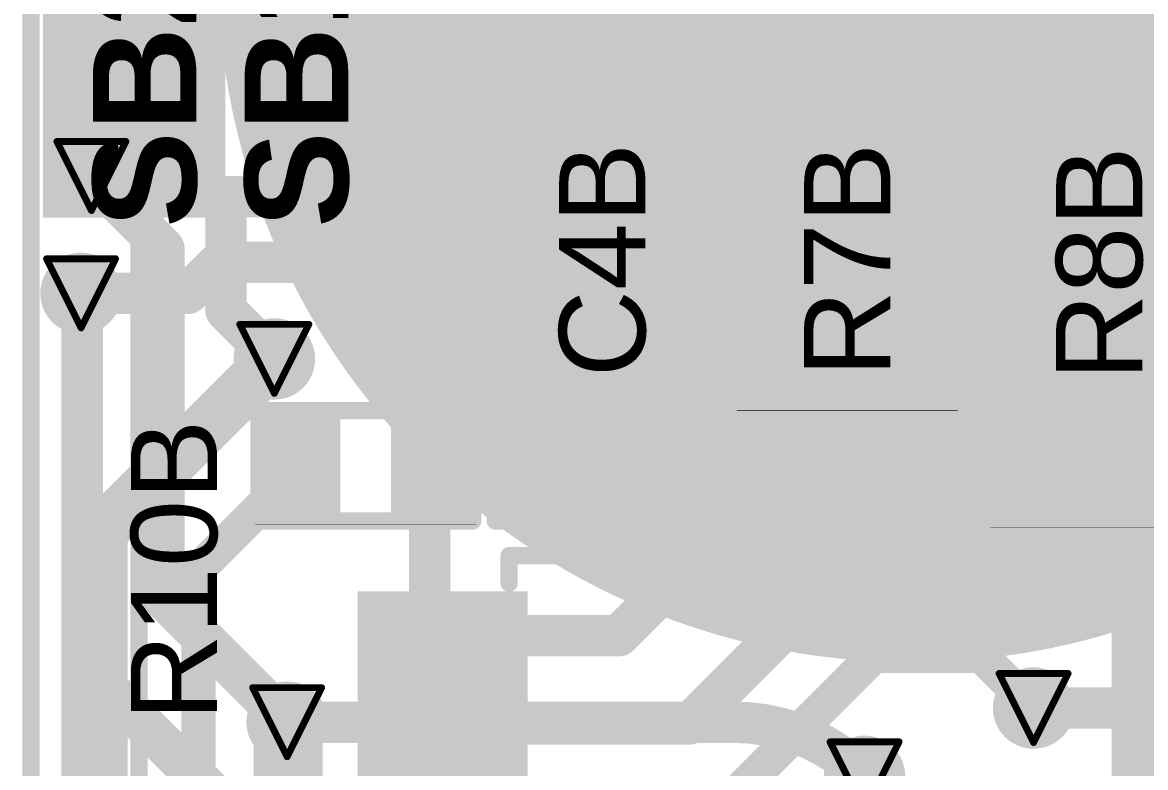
# Model space of a CAD drawing. Header units: inches. Extents: x -3.9 to 9.5, y -7 to 2.6.
# Drawn here: x -3.1519 to -2.8265, y -4.6912 to -4.4753 of the extents above; entities that cross this region are included whole.
import ezdxf

# ---------------------------------------------------------------- set-up
doc = ezdxf.new("R2010")
doc.units = ezdxf.units.IN
doc.header["$MEASUREMENT"] = 0
for name, color, linetype in [('Board Outline', 216, 'Continuous'), ('Bottom Layer', 5, 'Continuous'), ('Bottom Overlay', 54, 'Continuous'), ('Bottom Paste', 16, 'Continuous'), ('Bottom Solder', 6, 'Continuous'), ('Drill Drawing', 1, 'Continuous'), ('Top Layer', 1, 'Continuous'), ('Top Overlay', 2, 'Continuous'), ('Top Paste', 8, 'Continuous'), ('Top Solder', 216, 'Continuous'), ('Via Holes', 16, 'Continuous')]:
    doc.layers.add(name, color=color, linetype=linetype)
doc.styles.add('Arial', font='', dxfattribs={"height": 0.2})
doc.styles.add('Arial_Bold', font='', dxfattribs={"height": 0.2})
doc.styles.get('Arial').set_extended_font_data('Arial')
doc.styles.get('Arial_Bold').set_extended_font_data('Arial', bold=True)

# ---------------------------------------------------------------- blocks, each defined once
blk = doc.blocks.new('14_TSSOP_40')
at = {"layer": 'Top Layer'}
for points in [[(-0.12992, 0.08563), (-0.08858, 0.08563), (-0.08858, 0.06791), (-0.12992, 0.06791)], [(0.08858, 0.08563), (0.12992, 0.08563), (0.12992, 0.06791), (0.08858, 0.06791)], [(-0.12992, 0.06004), (-0.08858, 0.06004), (-0.08858, 0.04232), (-0.12992, 0.04232)], [(0.08858, 0.06004), (0.12992, 0.06004), (0.12992, 0.04232), (0.08858, 0.04232)], [(-0.12992, 0.03445), (-0.08858, 0.03445), (-0.08858, 0.01673), (-0.12992, 0.01673)], [(0.08858, 0.03445), (0.12992, 0.03445), (0.12992, 0.01673), (0.08858, 0.01673)], [(-0.12992, 0.00886), (-0.08858, 0.00886), (-0.08858, -0.00886), (-0.12992, -0.00886)], [(0.08858, 0.00886), (0.12992, 0.00886), (0.12992, -0.00886), (0.08858, -0.00886)], [(-0.12992, -0.01673), (-0.08858, -0.01673), (-0.08858, -0.03445), (-0.12992, -0.03445)], [(0.08858, -0.01673), (0.12992, -0.01673), (0.12992, -0.03445), (0.08858, -0.03445)], [(-0.12992, -0.04232), (-0.08858, -0.04232), (-0.08858, -0.06004), (-0.12992, -0.06004)], [(0.08858, -0.04232), (0.12992, -0.04232), (0.12992, -0.06004), (0.08858, -0.06004)], [(-0.12992, -0.06791), (-0.08858, -0.06791), (-0.08858, -0.08563), (-0.12992, -0.08563)], [(0.08858, -0.06791), (0.12992, -0.06791), (0.12992, -0.08563), (0.08858, -0.08563)]]:
    blk.add_hatch(color=1, dxfattribs=at).paths.add_polyline_path(points)
at = {"layer": 'Top Overlay'}
blk.add_hatch(color=2, dxfattribs=at).paths.add_polyline_path([(-0.084, 0.068), (-0.073, 0.068), (-0.073, 0.086), (-0.084, 0.086)])
at = {"layer": 'Top Paste'}
for points in [[(-0.12992, 0.08563), (-0.08858, 0.08563), (-0.08858, 0.06791), (-0.12992, 0.06791)], [(0.08858, 0.08563), (0.12992, 0.08563), (0.12992, 0.06791), (0.08858, 0.06791)], [(-0.12992, 0.06004), (-0.08858, 0.06004), (-0.08858, 0.04232), (-0.12992, 0.04232)], [(0.08858, 0.06004), (0.12992, 0.06004), (0.12992, 0.04232), (0.08858, 0.04232)], [(-0.12992, 0.03445), (-0.08858, 0.03445), (-0.08858, 0.01673), (-0.12992, 0.01673)], [(0.08858, 0.03445), (0.12992, 0.03445), (0.12992, 0.01673), (0.08858, 0.01673)], [(-0.12992, 0.00886), (-0.08858, 0.00886), (-0.08858, -0.00886), (-0.12992, -0.00886)], [(0.08858, 0.00886), (0.12992, 0.00886), (0.12992, -0.00886), (0.08858, -0.00886)], [(-0.12992, -0.01673), (-0.08858, -0.01673), (-0.08858, -0.03445), (-0.12992, -0.03445)], [(0.08858, -0.01673), (0.12992, -0.01673), (0.12992, -0.03445), (0.08858, -0.03445)], [(-0.12992, -0.04232), (-0.08858, -0.04232), (-0.08858, -0.06004), (-0.12992, -0.06004)], [(0.08858, -0.04232), (0.12992, -0.04232), (0.12992, -0.06004), (0.08858, -0.06004)], [(-0.12992, -0.06791), (-0.08858, -0.06791), (-0.08858, -0.08563), (-0.12992, -0.08563)], [(0.08858, -0.06791), (0.12992, -0.06791), (0.12992, -0.08563), (0.08858, -0.08563)]]:
    blk.add_hatch(color=8, dxfattribs=at).paths.add_polyline_path(points)
at = {"layer": 'Top Solder'}
for points in [[(-0.13392, 0.08963), (-0.08458, 0.08963), (-0.08458, 0.06391), (-0.13392, 0.06391)], [(0.08458, 0.08963), (0.13392, 0.08963), (0.13392, 0.06391), (0.08458, 0.06391)], [(-0.13392, 0.06404), (-0.08458, 0.06404), (-0.08458, 0.03832), (-0.13392, 0.03832)], [(0.08458, 0.06404), (0.13392, 0.06404), (0.13392, 0.03832), (0.08458, 0.03832)], [(-0.13392, 0.03845), (-0.08458, 0.03845), (-0.08458, 0.01273), (-0.13392, 0.01273)], [(0.08458, 0.03845), (0.13392, 0.03845), (0.13392, 0.01273), (0.08458, 0.01273)], [(-0.13392, 0.01286), (-0.08458, 0.01286), (-0.08458, -0.01286), (-0.13392, -0.01286)], [(0.08458, 0.01286), (0.13392, 0.01286), (0.13392, -0.01286), (0.08458, -0.01286)], [(-0.13392, -0.01273), (-0.08458, -0.01273), (-0.08458, -0.03845), (-0.13392, -0.03845)], [(0.08458, -0.01273), (0.13392, -0.01273), (0.13392, -0.03845), (0.08458, -0.03845)], [(-0.13392, -0.03832), (-0.08458, -0.03832), (-0.08458, -0.06404), (-0.13392, -0.06404)], [(0.08458, -0.03832), (0.13392, -0.03832), (0.13392, -0.06404), (0.08458, -0.06404)], [(-0.13392, -0.06391), (-0.08458, -0.06391), (-0.08458, -0.08963), (-0.13392, -0.08963)], [(0.08458, -0.06391), (0.13392, -0.06391), (0.13392, -0.08963), (0.08458, -0.08963)]]:
    blk.add_hatch(color=216, dxfattribs=at).paths.add_polyline_path(points)
at = {"layer": 'Top Overlay'}
for points in [[(-0.09, 0.1, 0.005, 0.005, 0), (-0.09, 0.092, 0.005, 0.005, 0)], [(0.09, 0.1, 0.005, 0.005, 0), (-0.09, 0.1, 0.005, 0.005, 0)], [(0.09, 0.1, 0.005, 0.005, 0), (0.09, 0.092, 0.005, 0.005, 0)], [(-0.141, 0.082, 0.00787, 0.00787, 0), (-0.141, 0.072, 0.00787, 0.00787, 0)], [(-0.136, 0.077, 0.00787, 0.00787, 0), (-0.141, 0.082, 0.00787, 0.00787, 0)], [(-0.136, 0.077, 0.00787, 0.00787, 0), (-0.141, 0.072, 0.00787, 0.00787, 0)], [(-0.09, -0.092, 0.005, 0.005, 0), (-0.09, -0.1, 0.005, 0.005, 0)], [(0.09, -0.092, 0.005, 0.005, 0), (0.09, -0.1, 0.005, 0.005, 0)], [(0.09, -0.1, 0.005, 0.005, 0), (-0.09, -0.1, 0.005, 0.005, 0)]]:
    blk.add_lwpolyline(points, format="xyseb", dxfattribs=at)
for points in [[(-0.09125, 0.1, 0.0025, 0.0025, 1), (-0.08875, 0.1, 0.0025, 0.0025, 1)], [(-0.09125, 0.1, 0.0025, 0.0025, 1), (-0.08875, 0.1, 0.0025, 0.0025, 1)], [(0.08875, 0.1, 0.0025, 0.0025, 1), (0.09125, 0.1, 0.0025, 0.0025, 1)], [(0.08875, 0.1, 0.0025, 0.0025, 1), (0.09125, 0.1, 0.0025, 0.0025, 1)], [(-0.09125, 0.092, 0.0025, 0.0025, 1), (-0.08875, 0.092, 0.0025, 0.0025, 1)], [(0.08875, 0.092, 0.0025, 0.0025, 1), (0.09125, 0.092, 0.0025, 0.0025, 1)], [(-0.14297, 0.082, 0.00394, 0.00394, 1), (-0.13903, 0.082, 0.00394, 0.00394, 1)], [(-0.14297, 0.082, 0.00394, 0.00394, 1), (-0.13903, 0.082, 0.00394, 0.00394, 1)], [(-0.13797, 0.077, 0.00394, 0.00394, 1), (-0.13403, 0.077, 0.00394, 0.00394, 1)], [(-0.13797, 0.077, 0.00394, 0.00394, 1), (-0.13403, 0.077, 0.00394, 0.00394, 1)], [(-0.14297, 0.072, 0.00394, 0.00394, 1), (-0.13903, 0.072, 0.00394, 0.00394, 1)], [(-0.14297, 0.072, 0.00394, 0.00394, 1), (-0.13903, 0.072, 0.00394, 0.00394, 1)], [(-0.09125, -0.092, 0.0025, 0.0025, 1), (-0.08875, -0.092, 0.0025, 0.0025, 1)], [(0.08875, -0.092, 0.0025, 0.0025, 1), (0.09125, -0.092, 0.0025, 0.0025, 1)], [(-0.09125, -0.1, 0.0025, 0.0025, 1), (-0.08875, -0.1, 0.0025, 0.0025, 1)], [(-0.09125, -0.1, 0.0025, 0.0025, 1), (-0.08875, -0.1, 0.0025, 0.0025, 1)], [(0.08875, -0.1, 0.0025, 0.0025, 1), (0.09125, -0.1, 0.0025, 0.0025, 1)], [(0.08875, -0.1, 0.0025, 0.0025, 1), (0.09125, -0.1, 0.0025, 0.0025, 1)]]:
    blk.add_lwpolyline(points, format="xyseb", close=True, dxfattribs=at)
blk = doc.blocks.new('R___0402_117')
at = {"layer": 'Top Layer'}
for points in [[(-0.0275, -0.0125), (-0.0275, 0.0125), (-0.0095, 0.0125), (-0.0095, -0.0125)], [(0.0095, -0.0125), (0.0095, 0.0125), (0.0275, 0.0125), (0.0275, -0.0125)]]:
    blk.add_hatch(color=1, dxfattribs=at).paths.add_polyline_path(points)
at = {"layer": 'Top Paste'}
for points in [[(-0.0275, -0.0125), (-0.0275, 0.0125), (-0.0095, 0.0125), (-0.0095, -0.0125)], [(0.0095, -0.0125), (0.0095, 0.0125), (0.0275, 0.0125), (0.0275, -0.0125)]]:
    blk.add_hatch(color=8, dxfattribs=at).paths.add_polyline_path(points)
at = {"layer": 'Top Solder'}
for points in [[(-0.02967, -0.01467), (-0.02967, 0.01467), (-0.00733, 0.01467), (-0.00733, -0.01467)], [(0.00733, -0.01467), (0.00733, 0.01467), (0.02967, 0.01467), (0.02967, -0.01467)]]:
    blk.add_hatch(color=216, dxfattribs=at).paths.add_polyline_path(points)
at = {"layer": 'Top Overlay'}
for points in [[(-0.031, -0.016, 0.005, 0.005, 0), (-0.031, 0.016, 0.005, 0.005, 0)], [(-0.031, 0.016, 0.005, 0.005, 0), (0.031, 0.016, 0.005, 0.005, 0)], [(0.031, -0.016, 0.005, 0.005, 0), (0.031, 0.016, 0.005, 0.005, 0)], [(-0.031, -0.016, 0.005, 0.005, 0), (0.031, -0.016, 0.005, 0.005, 0)], [(-0.032, -0.017, 0.000127, 0.000127, 0), (0.032, -0.017, 0.000127, 0.000127, 0)]]:
    blk.add_lwpolyline(points, format="xyseb", dxfattribs=at)
for points in [[(-0.03225, 0.016, 0.0025, 0.0025, 1), (-0.02975, 0.016, 0.0025, 0.0025, 1)], [(-0.03225, 0.016, 0.0025, 0.0025, 1), (-0.02975, 0.016, 0.0025, 0.0025, 1)], [(0.02975, 0.016, 0.0025, 0.0025, 1), (0.03225, 0.016, 0.0025, 0.0025, 1)], [(0.02975, 0.016, 0.0025, 0.0025, 1), (0.03225, 0.016, 0.0025, 0.0025, 1)], [(-0.03225, -0.016, 0.0025, 0.0025, 1), (-0.02975, -0.016, 0.0025, 0.0025, 1)], [(-0.03225, -0.016, 0.0025, 0.0025, 1), (-0.02975, -0.016, 0.0025, 0.0025, 1)], [(0.02975, -0.016, 0.0025, 0.0025, 1), (0.03225, -0.016, 0.0025, 0.0025, 1)], [(0.02975, -0.016, 0.0025, 0.0025, 1), (0.03225, -0.016, 0.0025, 0.0025, 1)], [(-0.03203, -0.017, 0.0000635, 0.0000635, 1), (-0.03197, -0.017, 0.0000635, 0.0000635, 1)], [(0.03197, -0.017, 0.0000635, 0.0000635, 1), (0.03203, -0.017, 0.0000635, 0.0000635, 1)]]:
    blk.add_lwpolyline(points, format="xyseb", close=True, dxfattribs=at)
blk = doc.blocks.new('R__0402_131')
at = {"layer": 'Top Layer'}
for points in [[(-0.0275, -0.0125), (-0.0275, 0.0125), (-0.0095, 0.0125), (-0.0095, -0.0125)], [(0.0095, -0.0125), (0.0095, 0.0125), (0.0275, 0.0125), (0.0275, -0.0125)]]:
    blk.add_hatch(color=1, dxfattribs=at).paths.add_polyline_path(points)
at = {"layer": 'Top Paste'}
for points in [[(-0.0275, -0.0125), (-0.0275, 0.0125), (-0.0095, 0.0125), (-0.0095, -0.0125)], [(0.0095, -0.0125), (0.0095, 0.0125), (0.0275, 0.0125), (0.0275, -0.0125)]]:
    blk.add_hatch(color=8, dxfattribs=at).paths.add_polyline_path(points)
at = {"layer": 'Top Solder'}
for points in [[(-0.0315, -0.0165), (-0.0315, 0.0165), (-0.0055, 0.0165), (-0.0055, -0.0165)], [(0.0055, -0.0165), (0.0055, 0.0165), (0.0315, 0.0165), (0.0315, -0.0165)]]:
    blk.add_hatch(color=216, dxfattribs=at).paths.add_polyline_path(points)
at = {"layer": 'Top Overlay'}
for points in [[(-0.031, -0.016, 0.005, 0.005, 0), (-0.031, 0.016, 0.005, 0.005, 0)], [(-0.031, 0.016, 0.005, 0.005, 0), (0.031, 0.016, 0.005, 0.005, 0)], [(0.031, -0.016, 0.005, 0.005, 0), (0.031, 0.016, 0.005, 0.005, 0)], [(-0.031, -0.016, 0.005, 0.005, 0), (0.031, -0.016, 0.005, 0.005, 0)], [(-0.032, -0.017, 0.000127, 0.000127, 0), (0.032, -0.017, 0.000127, 0.000127, 0)]]:
    blk.add_lwpolyline(points, format="xyseb", dxfattribs=at)
for points in [[(-0.03225, 0.016, 0.0025, 0.0025, 1), (-0.02975, 0.016, 0.0025, 0.0025, 1)], [(-0.03225, 0.016, 0.0025, 0.0025, 1), (-0.02975, 0.016, 0.0025, 0.0025, 1)], [(0.02975, 0.016, 0.0025, 0.0025, 1), (0.03225, 0.016, 0.0025, 0.0025, 1)], [(0.02975, 0.016, 0.0025, 0.0025, 1), (0.03225, 0.016, 0.0025, 0.0025, 1)], [(-0.03225, -0.016, 0.0025, 0.0025, 1), (-0.02975, -0.016, 0.0025, 0.0025, 1)], [(-0.03225, -0.016, 0.0025, 0.0025, 1), (-0.02975, -0.016, 0.0025, 0.0025, 1)], [(0.02975, -0.016, 0.0025, 0.0025, 1), (0.03225, -0.016, 0.0025, 0.0025, 1)], [(0.02975, -0.016, 0.0025, 0.0025, 1), (0.03225, -0.016, 0.0025, 0.0025, 1)], [(-0.03203, -0.017, 0.0000635, 0.0000635, 1), (-0.03197, -0.017, 0.0000635, 0.0000635, 1)], [(0.03197, -0.017, 0.0000635, 0.0000635, 1), (0.03203, -0.017, 0.0000635, 0.0000635, 1)]]:
    blk.add_lwpolyline(points, format="xyseb", close=True, dxfattribs=at)
blk = doc.blocks.new('R__0402_138')
at = {"layer": 'Top Layer'}
for points in [[(-0.0275, -0.0125), (-0.0275, 0.0125), (-0.0095, 0.0125), (-0.0095, -0.0125)], [(0.0095, -0.0125), (0.0095, 0.0125), (0.0275, 0.0125), (0.0275, -0.0125)]]:
    blk.add_hatch(color=1, dxfattribs=at).paths.add_polyline_path(points)
at = {"layer": 'Top Paste'}
for points in [[(-0.0275, -0.0125), (-0.0275, 0.0125), (-0.0095, 0.0125), (-0.0095, -0.0125)], [(0.0095, -0.0125), (0.0095, 0.0125), (0.0275, 0.0125), (0.0275, -0.0125)]]:
    blk.add_hatch(color=8, dxfattribs=at).paths.add_polyline_path(points)
at = {"layer": 'Top Solder'}
for points in [[(-0.0315, -0.0165), (-0.0315, 0.0165), (-0.0055, 0.0165), (-0.0055, -0.0165)], [(0.0055, -0.0165), (0.0055, 0.0165), (0.0315, 0.0165), (0.0315, -0.0165)]]:
    blk.add_hatch(color=216, dxfattribs=at).paths.add_polyline_path(points)
at = {"layer": 'Top Overlay'}
for points in [[(-0.031, 0.016, 0.005, 0.005, 0), (-0.031, -0.016, 0.005, 0.005, 0)], [(0.031, 0.016, 0.005, 0.005, 0), (-0.031, 0.016, 0.005, 0.005, 0)], [(0.031, 0.016, 0.005, 0.005, 0), (0.031, -0.016, 0.005, 0.005, 0)], [(0.031, -0.016, 0.005, 0.005, 0), (-0.031, -0.016, 0.005, 0.005, 0)], [(0.032, -0.017, 0.000127, 0.000127, 0), (-0.032, -0.017, 0.000127, 0.000127, 0)]]:
    blk.add_lwpolyline(points, format="xyseb", dxfattribs=at)
for points in [[(-0.03225, 0.016, 0.0025, 0.0025, 1), (-0.02975, 0.016, 0.0025, 0.0025, 1)], [(-0.03225, 0.016, 0.0025, 0.0025, 1), (-0.02975, 0.016, 0.0025, 0.0025, 1)], [(0.02975, 0.016, 0.0025, 0.0025, 1), (0.03225, 0.016, 0.0025, 0.0025, 1)], [(0.02975, 0.016, 0.0025, 0.0025, 1), (0.03225, 0.016, 0.0025, 0.0025, 1)], [(-0.03225, -0.016, 0.0025, 0.0025, 1), (-0.02975, -0.016, 0.0025, 0.0025, 1)], [(-0.03225, -0.016, 0.0025, 0.0025, 1), (-0.02975, -0.016, 0.0025, 0.0025, 1)], [(0.02975, -0.016, 0.0025, 0.0025, 1), (0.03225, -0.016, 0.0025, 0.0025, 1)], [(0.02975, -0.016, 0.0025, 0.0025, 1), (0.03225, -0.016, 0.0025, 0.0025, 1)], [(-0.03203, -0.017, 0.0000635, 0.0000635, 1), (-0.03197, -0.017, 0.0000635, 0.0000635, 1)], [(0.03197, -0.017, 0.0000635, 0.0000635, 1), (0.03203, -0.017, 0.0000635, 0.0000635, 1)]]:
    blk.add_lwpolyline(points, format="xyseb", close=True, dxfattribs=at)
blk = doc.blocks.new('_EMG________B_201')
at = {"layer": 'Bottom Layer'}
h = blk.add_hatch(color=5, dxfattribs=at)
edge = h.paths.add_edge_path()
edge.add_arc((0, 0.3932), 0.19685, 0, 360)
at = {"layer": 'Bottom Paste'}
h = blk.add_hatch(color=16, dxfattribs=at)
edge = h.paths.add_edge_path()
edge.add_arc((0, 0.3932), 0.19685, 0, 360)
at = {"layer": 'Bottom Solder'}
h = blk.add_hatch(color=6, dxfattribs=at)
edge = h.paths.add_edge_path()
edge.add_arc((0, 0.3932), 0.20085, 0, 360)
at = {"layer": 'Bottom Overlay'}
blk.add_lwpolyline([(-0.22375, -0.43172, 0.005, 0.005, 0), (-0.22375, 0.43172, 0.005, 0.005, 0)], format="xyseb", dxfattribs=at)
blk = doc.blocks.new('C___0402_243')
at = {"layer": 'Top Layer'}
for points in [[(-0.0275, -0.0125), (-0.0275, 0.0125), (-0.0095, 0.0125), (-0.0095, -0.0125)], [(0.0095, -0.0125), (0.0095, 0.0125), (0.0275, 0.0125), (0.0275, -0.0125)]]:
    blk.add_hatch(color=1, dxfattribs=at).paths.add_polyline_path(points)
at = {"layer": 'Top Paste'}
for points in [[(-0.0275, -0.0125), (-0.0275, 0.0125), (-0.0095, 0.0125), (-0.0095, -0.0125)], [(0.0095, -0.0125), (0.0095, 0.0125), (0.0275, 0.0125), (0.0275, -0.0125)]]:
    blk.add_hatch(color=8, dxfattribs=at).paths.add_polyline_path(points)
at = {"layer": 'Top Solder'}
for points in [[(-0.02986, -0.01486), (-0.02986, 0.01486), (-0.00714, 0.01486), (-0.00714, -0.01486)], [(0.00714, -0.01486), (0.00714, 0.01486), (0.02986, 0.01486), (0.02986, -0.01486)]]:
    blk.add_hatch(color=216, dxfattribs=at).paths.add_polyline_path(points)
at = {"layer": 'Top Overlay'}
for points in [[(-0.011, 0.016, 0.005, 0.005, 0), (-0.031, 0.016, 0.005, 0.005, 0)], [(-0.031, 0.016, 0.005, 0.005, 0), (-0.031, -0.016, 0.005, 0.005, 0)], [(0.031, 0.016, 0.005, 0.005, 0), (0.011, 0.016, 0.005, 0.005, 0)], [(0.031, 0.016, 0.005, 0.005, 0), (0.031, -0.016, 0.005, 0.005, 0)], [(-0.011, -0.016, 0.005, 0.005, 0), (-0.031, -0.016, 0.005, 0.005, 0)], [(0.031, -0.016, 0.005, 0.005, 0), (0.011, -0.016, 0.005, 0.005, 0)]]:
    blk.add_lwpolyline(points, format="xyseb", dxfattribs=at)
for points in [[(-0.03225, 0.016, 0.0025, 0.0025, 1), (-0.02975, 0.016, 0.0025, 0.0025, 1)], [(-0.03225, 0.016, 0.0025, 0.0025, 1), (-0.02975, 0.016, 0.0025, 0.0025, 1)], [(-0.01225, 0.016, 0.0025, 0.0025, 1), (-0.00975, 0.016, 0.0025, 0.0025, 1)], [(0.00975, 0.016, 0.0025, 0.0025, 1), (0.01225, 0.016, 0.0025, 0.0025, 1)], [(0.02975, 0.016, 0.0025, 0.0025, 1), (0.03225, 0.016, 0.0025, 0.0025, 1)], [(0.02975, 0.016, 0.0025, 0.0025, 1), (0.03225, 0.016, 0.0025, 0.0025, 1)], [(-0.03225, -0.016, 0.0025, 0.0025, 1), (-0.02975, -0.016, 0.0025, 0.0025, 1)], [(-0.03225, -0.016, 0.0025, 0.0025, 1), (-0.02975, -0.016, 0.0025, 0.0025, 1)], [(-0.01225, -0.016, 0.0025, 0.0025, 1), (-0.00975, -0.016, 0.0025, 0.0025, 1)], [(0.00975, -0.016, 0.0025, 0.0025, 1), (0.01225, -0.016, 0.0025, 0.0025, 1)], [(0.02975, -0.016, 0.0025, 0.0025, 1), (0.03225, -0.016, 0.0025, 0.0025, 1)], [(0.02975, -0.016, 0.0025, 0.0025, 1), (0.03225, -0.016, 0.0025, 0.0025, 1)]]:
    blk.add_lwpolyline(points, format="xyseb", close=True, dxfattribs=at)

msp = doc.modelspace()

# ---------------------------------------------------------------- hatches: boundary and pattern name
at = {"layer": 'Bottom Layer'}
h = msp.add_hatch(color=5, dxfattribs=at)
edge = h.paths.add_edge_path()
edge.add_arc((-3.13192, -4.51978), 0.01181, 0, 360)
h = msp.add_hatch(color=5, dxfattribs=at)
edge = h.paths.add_edge_path()
edge.add_arc((-3.13492, -4.55378), 0.01181, 0, 360)
h = msp.add_hatch(color=5, dxfattribs=at)
edge = h.paths.add_edge_path()
edge.add_arc((-3.07892, -4.57278), 0.01181, 0, 360)
h = msp.add_hatch(color=5, dxfattribs=at)
edge = h.paths.add_edge_path()
edge.add_arc((-2.85892, -4.67397), 0.01181, 0, 360)
h = msp.add_hatch(color=5, dxfattribs=at)
edge = h.paths.add_edge_path()
edge.add_arc((-3.07521, -4.67808), 0.01181, 0, 360)
h = msp.add_hatch(color=5, dxfattribs=at)
edge = h.paths.add_edge_path()
edge.add_arc((-2.9079, -4.69378), 0.01181, 0, 360)
at = {"layer": 'Top Layer'}
for points in [[(-3.14592, -4.5319), (-3.09314, -4.5319), (-3.09314, -4.43478), (-3.14592, -4.43478)], [(-3.07993, -4.47578), (-3.01992, -4.47578), (-3.01992, -4.43678), (-3.07993, -4.43678)], [(-2.9049, -4.61778), (-2.8489, -4.61778), (-2.8489, -4.57178), (-2.9049, -4.57178)], [(-2.9759, -4.61878), (-2.9209, -4.61878), (-2.9209, -4.59078), (-2.9759, -4.59078)], [(-2.8338, -4.6604), (-2.8028, -4.6604), (-2.8028, -4.59178), (-2.8338, -4.59178)], [(-2.83292, -4.66178), (-2.66692, -4.66178), (-2.66692, -4.64178), (-2.83292, -4.64178)]]:
    msp.add_hatch(color=1, dxfattribs=at).paths.add_polyline_path(points)
h = msp.add_hatch(color=1, dxfattribs=at)
edge = h.paths.add_edge_path()
edge.add_arc((-3.13192, -4.51978), 0.01181, 0, 360)
h = msp.add_hatch(color=1, dxfattribs=at)
edge = h.paths.add_edge_path()
edge.add_arc((-3.13492, -4.55378), 0.01181, 0, 360)
h = msp.add_hatch(color=1, dxfattribs=at)
edge = h.paths.add_edge_path()
edge.add_arc((-3.07892, -4.57278), 0.01181, 0, 360)
h = msp.add_hatch(color=1, dxfattribs=at)
edge = h.paths.add_edge_path()
edge.add_arc((-2.85892, -4.67397), 0.01181, 0, 360)
h = msp.add_hatch(color=1, dxfattribs=at)
edge = h.paths.add_edge_path()
edge.add_arc((-3.07521, -4.67808), 0.01181, 0, 360)
h = msp.add_hatch(color=1, dxfattribs=at)
edge = h.paths.add_edge_path()
edge.add_arc((-2.9079, -4.69378), 0.01181, 0, 360)
at = {"layer": 'Via Holes'}
h = msp.add_hatch(color=7, dxfattribs=at)
edge = h.paths.add_edge_path()
edge.add_arc((-3.13192, -4.51978), 0.00591, 0, 360)
h = msp.add_hatch(color=7, dxfattribs=at)
edge = h.paths.add_edge_path()
edge.add_arc((-3.13492, -4.55378), 0.00591, 0, 360)
h = msp.add_hatch(color=7, dxfattribs=at)
edge = h.paths.add_edge_path()
edge.add_arc((-3.07892, -4.57278), 0.00591, 0, 360)
h = msp.add_hatch(color=7, dxfattribs=at)
edge = h.paths.add_edge_path()
edge.add_arc((-2.85892, -4.67397), 0.00591, 0, 360)
h = msp.add_hatch(color=7, dxfattribs=at)
edge = h.paths.add_edge_path()
edge.add_arc((-3.07521, -4.67808), 0.00591, 0, 360)
h = msp.add_hatch(color=7, dxfattribs=at)
edge = h.paths.add_edge_path()
edge.add_arc((-2.9079, -4.69378), 0.00591, 0, 360)

# ---------------------------------------------------------------- linework, layer by layer
at = {"layer": 'Board Outline'}
msp.add_lwpolyline([(-3.1494, -5.28378, 0.005, 0.005, 0), (-3.1494, -4.42332, 0.005, 0.005, 0)], format="xyseb", dxfattribs=at)
at = {"layer": 'Bottom Layer'}
for points in [[(-3.10811, -4.51359, 0.012, 0.012, 0), (-3.10811, -4.42059, 0.012, 0.012, 0)], [(-2.89441, -4.45985, 0.022, 0.022, 0), (-2.84848, -4.50578, 0.022, 0.022, 0)], [(-2.84848, -4.50578, 0.018, 0.018, 0), (-2.83828, -4.51598, 0.018, 0.018, 0)], [(-2.83828, -4.51598, 0.018, 0.018, 0), (-2.70573, -4.51598, 0.018, 0.018, 0)], [(-3.10811, -4.51359, 0.012, 0.012, 0), (-3.09292, -4.52878, 0.012, 0.012, 0)], [(-3.13192, -4.51978, 0.012, 0.012, 0), (-3.11092, -4.54078, 0.012, 0.012, 0)], [(-3.09292, -4.55878, 0.012, 0.012, 0), (-3.09292, -4.52878, 0.012, 0.012, 0)], [(-3.11092, -4.64238, 0.012, 0.012, 0), (-3.11092, -4.54078, 0.012, 0.012, 0)], [(-3.13492, -4.55378, 0.012, 0.012, 0), (-3.1346, -4.5541, 0.012, 0.012, 0)], [(-3.1346, -4.66086, 0.012, 0.012, 0), (-3.1346, -4.5541, 0.012, 0.012, 0)], [(-3.09292, -4.55878, 0.012, 0.012, 0), (-3.07892, -4.57278, 0.012, 0.012, 0)], [(-3.11092, -4.64238, 0.012, 0.012, 0), (-3.07521, -4.67808, 0.012, 0.012, 0)], [(-3.1346, -5.22328, 0.012, 0.012, 0), (-3.1346, -4.66086, 0.012, 0.012, 0)], [(-3.1346, -4.66086, 0.012, 0.012, 0), (-3.04467, -4.75078, 0.012, 0.012, 0)], [(-2.85892, -4.67397, 0.012, 0.012, 0), (-2.7954, -4.67397, 0.012, 0.012, 0)], [(-3.07521, -4.67808, 0.012, 0.012, 0), (-2.9458, -4.67808, 0.012, 0.012, 0)], [(-2.9458, -4.67808, 0.012, 0.012, -0.198913), (-2.9079, -4.69378, 0.012, 0.012, 0)]]:
    msp.add_lwpolyline(points, format="xyseb", dxfattribs=at)
for points in [[(-2.85398, -4.50578, 0.011, 0.011, 1), (-2.84298, -4.50578, 0.011, 0.011, 1)], [(-2.85298, -4.50578, 0.009, 0.009, 1), (-2.84398, -4.50578, 0.009, 0.009, 1)], [(-2.84278, -4.51598, 0.009, 0.009, 1), (-2.83378, -4.51598, 0.009, 0.009, 1)], [(-2.84278, -4.51598, 0.009, 0.009, 1), (-2.83378, -4.51598, 0.009, 0.009, 1)], [(-3.11111, -4.51359, 0.006, 0.006, 1), (-3.10511, -4.51359, 0.006, 0.006, 1)], [(-3.11111, -4.51359, 0.006, 0.006, 1), (-3.10511, -4.51359, 0.006, 0.006, 1)], [(-3.13492, -4.51978, 0.006, 0.006, 1), (-3.12892, -4.51978, 0.006, 0.006, 1)], [(-3.09592, -4.52878, 0.006, 0.006, 1), (-3.08992, -4.52878, 0.006, 0.006, 1)], [(-3.09592, -4.52878, 0.006, 0.006, 1), (-3.08992, -4.52878, 0.006, 0.006, 1)], [(-3.11392, -4.54078, 0.006, 0.006, 1), (-3.10792, -4.54078, 0.006, 0.006, 1)], [(-3.11392, -4.54078, 0.006, 0.006, 1), (-3.10792, -4.54078, 0.006, 0.006, 1)], [(-3.13792, -4.55378, 0.006, 0.006, 1), (-3.13192, -4.55378, 0.006, 0.006, 1)], [(-3.1376, -4.5541, 0.006, 0.006, 1), (-3.1316, -4.5541, 0.006, 0.006, 1)], [(-3.1376, -4.5541, 0.006, 0.006, 1), (-3.1316, -4.5541, 0.006, 0.006, 1)], [(-3.09592, -4.55878, 0.006, 0.006, 1), (-3.08992, -4.55878, 0.006, 0.006, 1)], [(-3.09592, -4.55878, 0.006, 0.006, 1), (-3.08992, -4.55878, 0.006, 0.006, 1)], [(-3.08192, -4.57278, 0.006, 0.006, 1), (-3.07592, -4.57278, 0.006, 0.006, 1)], [(-3.11392, -4.64238, 0.006, 0.006, 1), (-3.10792, -4.64238, 0.006, 0.006, 1)], [(-3.11392, -4.64238, 0.006, 0.006, 1), (-3.10792, -4.64238, 0.006, 0.006, 1)], [(-3.1376, -4.66086, 0.006, 0.006, 1), (-3.1316, -4.66086, 0.006, 0.006, 1)], [(-3.1376, -4.66086, 0.006, 0.006, 1), (-3.1316, -4.66086, 0.006, 0.006, 1)], [(-3.1376, -4.66086, 0.006, 0.006, 1), (-3.1316, -4.66086, 0.006, 0.006, 1)], [(-2.86192, -4.67397, 0.006, 0.006, 1), (-2.85592, -4.67397, 0.006, 0.006, 1)], [(-3.07821, -4.67808, 0.006, 0.006, 1), (-3.07221, -4.67808, 0.006, 0.006, 1)], [(-3.07821, -4.67808, 0.006, 0.006, 1), (-3.07221, -4.67808, 0.006, 0.006, 1)], [(-2.9488, -4.67808, 0.006, 0.006, 1), (-2.9428, -4.67808, 0.006, 0.006, 1)], [(-2.9488, -4.67808, 0.006, 0.006, 1), (-2.9428, -4.67808, 0.006, 0.006, 1)], [(-2.9109, -4.69378, 0.006, 0.006, 1), (-2.9049, -4.69378, 0.006, 0.006, 1)]]:
    msp.add_lwpolyline(points, format="xyseb", close=True, dxfattribs=at)
at = {"layer": 'Drill Drawing'}
for points in [[(-3.14192, -4.50978, 0.002, 0.002, 0), (-3.12192, -4.50978, 0.002, 0.002, 0)], [(-3.14192, -4.50978, 0.002, 0.002, 0), (-3.13192, -4.52978, 0.002, 0.002, 0)], [(-3.13192, -4.52978, 0.002, 0.002, 0), (-3.12192, -4.50978, 0.002, 0.002, 0)], [(-3.14492, -4.54378, 0.002, 0.002, 0), (-3.12492, -4.54378, 0.002, 0.002, 0)], [(-3.14492, -4.54378, 0.002, 0.002, 0), (-3.13492, -4.56378, 0.002, 0.002, 0)], [(-3.13492, -4.56378, 0.002, 0.002, 0), (-3.12492, -4.54378, 0.002, 0.002, 0)], [(-3.08892, -4.56278, 0.002, 0.002, 0), (-3.06892, -4.56278, 0.002, 0.002, 0)], [(-3.08892, -4.56278, 0.002, 0.002, 0), (-3.07892, -4.58278, 0.002, 0.002, 0)], [(-3.07892, -4.58278, 0.002, 0.002, 0), (-3.06892, -4.56278, 0.002, 0.002, 0)], [(-2.86892, -4.66397, 0.002, 0.002, 0), (-2.84892, -4.66397, 0.002, 0.002, 0)], [(-2.86892, -4.66397, 0.002, 0.002, 0), (-2.85892, -4.68397, 0.002, 0.002, 0)], [(-2.85892, -4.68397, 0.002, 0.002, 0), (-2.84892, -4.66397, 0.002, 0.002, 0)], [(-3.08521, -4.66808, 0.002, 0.002, 0), (-3.06521, -4.66808, 0.002, 0.002, 0)], [(-3.08521, -4.66808, 0.002, 0.002, 0), (-3.07521, -4.68808, 0.002, 0.002, 0)], [(-3.07521, -4.68808, 0.002, 0.002, 0), (-3.06521, -4.66808, 0.002, 0.002, 0)], [(-2.9179, -4.68378, 0.002, 0.002, 0), (-2.8979, -4.68378, 0.002, 0.002, 0)], [(-2.9179, -4.68378, 0.002, 0.002, 0), (-2.9079, -4.70378, 0.002, 0.002, 0)], [(-2.9079, -4.70378, 0.002, 0.002, 0), (-2.8979, -4.68378, 0.002, 0.002, 0)]]:
    msp.add_lwpolyline(points, format="xyseb", dxfattribs=at)
for points in [[(-3.14242, -4.50978, 0.001, 0.001, 1), (-3.14142, -4.50978, 0.001, 0.001, 1)], [(-3.14242, -4.50978, 0.001, 0.001, 1), (-3.14142, -4.50978, 0.001, 0.001, 1)], [(-3.12242, -4.50978, 0.001, 0.001, 1), (-3.12142, -4.50978, 0.001, 0.001, 1)], [(-3.12242, -4.50978, 0.001, 0.001, 1), (-3.12142, -4.50978, 0.001, 0.001, 1)], [(-3.13242, -4.52978, 0.001, 0.001, 1), (-3.13142, -4.52978, 0.001, 0.001, 1)], [(-3.13242, -4.52978, 0.001, 0.001, 1), (-3.13142, -4.52978, 0.001, 0.001, 1)], [(-3.14542, -4.54378, 0.001, 0.001, 1), (-3.14442, -4.54378, 0.001, 0.001, 1)], [(-3.14542, -4.54378, 0.001, 0.001, 1), (-3.14442, -4.54378, 0.001, 0.001, 1)], [(-3.12542, -4.54378, 0.001, 0.001, 1), (-3.12442, -4.54378, 0.001, 0.001, 1)], [(-3.12542, -4.54378, 0.001, 0.001, 1), (-3.12442, -4.54378, 0.001, 0.001, 1)], [(-3.08942, -4.56278, 0.001, 0.001, 1), (-3.08842, -4.56278, 0.001, 0.001, 1)], [(-3.08942, -4.56278, 0.001, 0.001, 1), (-3.08842, -4.56278, 0.001, 0.001, 1)], [(-3.06942, -4.56278, 0.001, 0.001, 1), (-3.06842, -4.56278, 0.001, 0.001, 1)], [(-3.06942, -4.56278, 0.001, 0.001, 1), (-3.06842, -4.56278, 0.001, 0.001, 1)], [(-3.13542, -4.56378, 0.001, 0.001, 1), (-3.13442, -4.56378, 0.001, 0.001, 1)], [(-3.13542, -4.56378, 0.001, 0.001, 1), (-3.13442, -4.56378, 0.001, 0.001, 1)], [(-3.07942, -4.58278, 0.001, 0.001, 1), (-3.07842, -4.58278, 0.001, 0.001, 1)], [(-3.07942, -4.58278, 0.001, 0.001, 1), (-3.07842, -4.58278, 0.001, 0.001, 1)], [(-2.86942, -4.66397, 0.001, 0.001, 1), (-2.86842, -4.66397, 0.001, 0.001, 1)], [(-2.86942, -4.66397, 0.001, 0.001, 1), (-2.86842, -4.66397, 0.001, 0.001, 1)], [(-2.84942, -4.66397, 0.001, 0.001, 1), (-2.84842, -4.66397, 0.001, 0.001, 1)], [(-2.84942, -4.66397, 0.001, 0.001, 1), (-2.84842, -4.66397, 0.001, 0.001, 1)], [(-3.08571, -4.66808, 0.001, 0.001, 1), (-3.08471, -4.66808, 0.001, 0.001, 1)], [(-3.08571, -4.66808, 0.001, 0.001, 1), (-3.08471, -4.66808, 0.001, 0.001, 1)], [(-3.06571, -4.66808, 0.001, 0.001, 1), (-3.06471, -4.66808, 0.001, 0.001, 1)], [(-3.06571, -4.66808, 0.001, 0.001, 1), (-3.06471, -4.66808, 0.001, 0.001, 1)], [(-2.9184, -4.68378, 0.001, 0.001, 1), (-2.9174, -4.68378, 0.001, 0.001, 1)], [(-2.9184, -4.68378, 0.001, 0.001, 1), (-2.9174, -4.68378, 0.001, 0.001, 1)], [(-2.8984, -4.68378, 0.001, 0.001, 1), (-2.8974, -4.68378, 0.001, 0.001, 1)], [(-2.8984, -4.68378, 0.001, 0.001, 1), (-2.8974, -4.68378, 0.001, 0.001, 1)], [(-2.85942, -4.68397, 0.001, 0.001, 1), (-2.85842, -4.68397, 0.001, 0.001, 1)], [(-2.85942, -4.68397, 0.001, 0.001, 1), (-2.85842, -4.68397, 0.001, 0.001, 1)], [(-3.07571, -4.68808, 0.001, 0.001, 1), (-3.07471, -4.68808, 0.001, 0.001, 1)], [(-3.07571, -4.68808, 0.001, 0.001, 1), (-3.07471, -4.68808, 0.001, 0.001, 1)]]:
    msp.add_lwpolyline(points, format="xyseb", close=True, dxfattribs=at)
at = {"layer": 'Top Layer'}
for points in [[(-2.93237, -4.48376, 0.012, 0.012, 0), (-2.93237, -4.033, 0.012, 0.012, 0)], [(-2.90661, -4.48231, 0.012, 0.012, 0), (-2.90661, -4.22031, 0.012, 0.012, 0)], [(-3.11953, -4.4894, 0.01, 0.01, 0), (-3.11953, -4.48028, 0.01, 0.01, 0)], [(-2.93237, -4.48376, 0.012, 0.012, -0.414214), (-2.9744, -4.52578, 0.012, 0.012, 0)], [(-2.90661, -4.48231, 0.012, 0.012, -0.414214), (-2.96909, -4.54478, 0.012, 0.012, 0)], [(-3.11953, -4.4894, 0.01, 0.01, 0), (-3.09814, -4.51078, 0.01, 0.01, 0)], [(-3.12892, -4.52578, 0.012, 0.012, 0), (-2.9744, -4.52578, 0.012, 0.012, 0)], [(-3.10389, -4.55378, 0.012, 0.012, 0), (-3.09489, -4.54478, 0.012, 0.012, 0)], [(-3.09489, -4.54478, 0.012, 0.012, 0), (-2.96909, -4.54478, 0.012, 0.012, 0)], [(-3.13492, -4.55378, 0.012, 0.012, 0), (-3.10389, -4.55378, 0.012, 0.012, 0)], [(-3.12892, -4.62278, 0.015, 0.015, 0), (-3.07892, -4.57278, 0.015, 0.015, 0)], [(-3.0024, -4.58264, 0.01, 0.01, 0), (-2.99654, -4.57678, 0.01, 0.01, 0)], [(-2.99654, -4.57678, 0.01, 0.01, 0), (-2.8879, -4.57678, 0.01, 0.01, 0)], [(-3.0024, -4.60378, 0.01, 0.01, 0), (-3.0024, -4.58264, 0.01, 0.01, 0)], [(-3.0024, -4.60378, 0.01, 0.01, 0), (-2.9984, -4.59978, 0.01, 0.01, 0)], [(-3.03392, -4.65023, 0.012, 0.012, 0), (-3.03392, -4.60378, 0.012, 0.012, 0)], [(-3.09192, -4.62478, 0.01, 0.01, 0), (-3.07092, -4.60378, 0.01, 0.01, 0)], [(-2.8979, -4.60828, 0.01, 0.01, 0), (-2.8944, -4.60478, 0.01, 0.01, 0)], [(-2.8944, -4.61426, 0.01, 0.01, 0), (-2.8944, -4.60478, 0.01, 0.01, 0)], [(-2.8909, -4.61178, 0.01, 0.01, 0), (-2.8839, -4.60478, 0.01, 0.01, 0)], [(-2.8839, -4.60478, 0.01, 0.01, 0), (-2.8619, -4.60478, 0.01, 0.01, 0)], [(-2.95712, -4.63099, 0.012, 0.012, 0), (-2.95712, -4.61178, 0.012, 0.012, 0)], [(-2.95874, -4.6786, 0.012, 0.012, 0), (-2.8944, -4.61426, 0.012, 0.012, 0)], [(-3.12892, -4.95678, 0.015, 0.015, 0), (-3.12892, -4.62278, 0.015, 0.015, 0)], [(-3.1009, -4.63376, 0.01, 0.01, 0), (-3.09192, -4.62478, 0.01, 0.01, 0)], [(-2.97914, -4.65301, 0.012, 0.012, 0), (-2.95712, -4.63099, 0.012, 0.012, 0)], [(-3.1009, -4.81776, 0.01, 0.01, 0), (-3.1009, -4.63376, 0.01, 0.01, 0)], [(-3.03392, -4.65023, 0.012, 0.012, 0), (-3.03125, -4.6529, 0.012, 0.012, 0)], [(-3.03113, -4.65301, 0.012, 0.012, 0), (-3.03015, -4.65301, 0.012, 0.012, 0)], [(-3.03015, -4.65301, 0.012, 0.012, 0), (-2.97914, -4.65301, 0.012, 0.012, 0)], [(-3.03125, -4.6529, 0.01, 0.01, 0), (-3.03113, -4.65301, 0.01, 0.01, 0)], [(-2.94392, -4.69754, 0.01, 0.01, 0), (-2.90516, -4.65878, 0.01, 0.01, 0)], [(-2.90516, -4.65878, 0.01, 0.01, 0), (-2.87411, -4.65878, 0.01, 0.01, 0)], [(-2.87411, -4.65878, 0.01, 0.01, 0), (-2.85892, -4.67397, 0.01, 0.01, 0)], [(-3.07492, -4.72228, 0.02, 0.02, 0), (-3.07492, -4.67838, 0.02, 0.02, 0)], [(-3.03113, -4.6786, 0.012, 0.012, 0), (-2.95874, -4.6786, 0.012, 0.012, 0)], [(-2.9079, -4.74176, 0.015, 0.015, 0), (-2.9079, -4.69378, 0.015, 0.015, 0)]]:
    msp.add_lwpolyline(points, format="xyseb", dxfattribs=at)
for points in [[(-3.12203, -4.48028, 0.005, 0.005, 1), (-3.11703, -4.48028, 0.005, 0.005, 1)], [(-2.93538, -4.48376, 0.006, 0.006, 1), (-2.92937, -4.48376, 0.006, 0.006, 1)], [(-2.93538, -4.48376, 0.006, 0.006, 1), (-2.92937, -4.48376, 0.006, 0.006, 1)], [(-2.90961, -4.48231, 0.006, 0.006, 1), (-2.90361, -4.48231, 0.006, 0.006, 1)], [(-2.90961, -4.48231, 0.006, 0.006, 1), (-2.90361, -4.48231, 0.006, 0.006, 1)], [(-3.12203, -4.4894, 0.005, 0.005, 1), (-3.11703, -4.4894, 0.005, 0.005, 1)], [(-3.12203, -4.4894, 0.005, 0.005, 1), (-3.11703, -4.4894, 0.005, 0.005, 1)], [(-3.10064, -4.51078, 0.005, 0.005, 1), (-3.09564, -4.51078, 0.005, 0.005, 1)], [(-3.13192, -4.52578, 0.006, 0.006, 1), (-3.12592, -4.52578, 0.006, 0.006, 1)], [(-2.9774, -4.52578, 0.006, 0.006, 1), (-2.9714, -4.52578, 0.006, 0.006, 1)], [(-2.9774, -4.52578, 0.006, 0.006, 1), (-2.9714, -4.52578, 0.006, 0.006, 1)], [(-3.09789, -4.54478, 0.006, 0.006, 1), (-3.09189, -4.54478, 0.006, 0.006, 1)], [(-3.09789, -4.54478, 0.006, 0.006, 1), (-3.09189, -4.54478, 0.006, 0.006, 1)], [(-2.97209, -4.54478, 0.006, 0.006, 1), (-2.96609, -4.54478, 0.006, 0.006, 1)], [(-2.97209, -4.54478, 0.006, 0.006, 1), (-2.96609, -4.54478, 0.006, 0.006, 1)], [(-3.13792, -4.55378, 0.006, 0.006, 1), (-3.13192, -4.55378, 0.006, 0.006, 1)], [(-3.10689, -4.55378, 0.006, 0.006, 1), (-3.10089, -4.55378, 0.006, 0.006, 1)], [(-3.10689, -4.55378, 0.006, 0.006, 1), (-3.10089, -4.55378, 0.006, 0.006, 1)], [(-3.08267, -4.57278, 0.0075, 0.0075, 1), (-3.07517, -4.57278, 0.0075, 0.0075, 1)], [(-2.99904, -4.57678, 0.005, 0.005, 1), (-2.99404, -4.57678, 0.005, 0.005, 1)], [(-2.99904, -4.57678, 0.005, 0.005, 1), (-2.99404, -4.57678, 0.005, 0.005, 1)], [(-2.8904, -4.57678, 0.005, 0.005, 1), (-2.8854, -4.57678, 0.005, 0.005, 1)], [(-3.0049, -4.58264, 0.005, 0.005, 1), (-2.9999, -4.58264, 0.005, 0.005, 1)], [(-3.0049, -4.58264, 0.005, 0.005, 1), (-2.9999, -4.58264, 0.005, 0.005, 1)], [(-3.0009, -4.59978, 0.005, 0.005, 1), (-2.9959, -4.59978, 0.005, 0.005, 1)], [(-3.03692, -4.60378, 0.006, 0.006, 1), (-3.03092, -4.60378, 0.006, 0.006, 1)], [(-3.07342, -4.60378, 0.005, 0.005, 1), (-3.06842, -4.60378, 0.005, 0.005, 1)], [(-3.0049, -4.60378, 0.005, 0.005, 1), (-2.9999, -4.60378, 0.005, 0.005, 1)], [(-3.0049, -4.60378, 0.005, 0.005, 1), (-2.9999, -4.60378, 0.005, 0.005, 1)], [(-2.8969, -4.60478, 0.005, 0.005, 1), (-2.8919, -4.60478, 0.005, 0.005, 1)], [(-2.8969, -4.60478, 0.005, 0.005, 1), (-2.8919, -4.60478, 0.005, 0.005, 1)], [(-2.8864, -4.60478, 0.005, 0.005, 1), (-2.8814, -4.60478, 0.005, 0.005, 1)], [(-2.8864, -4.60478, 0.005, 0.005, 1), (-2.8814, -4.60478, 0.005, 0.005, 1)], [(-2.8644, -4.60478, 0.005, 0.005, 1), (-2.8594, -4.60478, 0.005, 0.005, 1)], [(-2.9004, -4.60828, 0.005, 0.005, 1), (-2.8954, -4.60828, 0.005, 0.005, 1)], [(-2.96012, -4.61178, 0.006, 0.006, 1), (-2.95412, -4.61178, 0.006, 0.006, 1)], [(-2.8934, -4.61178, 0.005, 0.005, 1), (-2.8884, -4.61178, 0.005, 0.005, 1)], [(-2.8974, -4.61426, 0.006, 0.006, 1), (-2.8914, -4.61426, 0.006, 0.006, 1)], [(-2.8969, -4.61426, 0.005, 0.005, 1), (-2.8919, -4.61426, 0.005, 0.005, 1)], [(-3.13267, -4.62278, 0.0075, 0.0075, 1), (-3.12517, -4.62278, 0.0075, 0.0075, 1)], [(-3.13267, -4.62278, 0.0075, 0.0075, 1), (-3.12517, -4.62278, 0.0075, 0.0075, 1)], [(-3.09442, -4.62478, 0.005, 0.005, 1), (-3.08942, -4.62478, 0.005, 0.005, 1)], [(-3.09442, -4.62478, 0.005, 0.005, 1), (-3.08942, -4.62478, 0.005, 0.005, 1)], [(-2.96012, -4.63099, 0.006, 0.006, 1), (-2.95412, -4.63099, 0.006, 0.006, 1)], [(-2.96012, -4.63099, 0.006, 0.006, 1), (-2.95412, -4.63099, 0.006, 0.006, 1)], [(-3.1034, -4.63376, 0.005, 0.005, 1), (-3.0984, -4.63376, 0.005, 0.005, 1)], [(-3.1034, -4.63376, 0.005, 0.005, 1), (-3.0984, -4.63376, 0.005, 0.005, 1)], [(-3.03692, -4.65023, 0.006, 0.006, 1), (-3.03092, -4.65023, 0.006, 0.006, 1)], [(-3.03692, -4.65023, 0.006, 0.006, 1), (-3.03092, -4.65023, 0.006, 0.006, 1)], [(-3.03425, -4.6529, 0.006, 0.006, 1), (-3.02825, -4.6529, 0.006, 0.006, 1)], [(-3.03413, -4.65301, 0.006, 0.006, 1), (-3.02813, -4.65301, 0.006, 0.006, 1)], [(-3.03315, -4.65301, 0.006, 0.006, 1), (-3.02715, -4.65301, 0.006, 0.006, 1)], [(-3.03315, -4.65301, 0.006, 0.006, 1), (-3.02715, -4.65301, 0.006, 0.006, 1)], [(-2.98214, -4.65301, 0.006, 0.006, 1), (-2.97614, -4.65301, 0.006, 0.006, 1)], [(-2.98214, -4.65301, 0.006, 0.006, 1), (-2.97614, -4.65301, 0.006, 0.006, 1)], [(-3.03375, -4.6529, 0.005, 0.005, 1), (-3.02875, -4.6529, 0.005, 0.005, 1)], [(-3.03363, -4.65301, 0.005, 0.005, 1), (-3.02863, -4.65301, 0.005, 0.005, 1)], [(-2.90766, -4.65878, 0.005, 0.005, 1), (-2.90266, -4.65878, 0.005, 0.005, 1)], [(-2.90766, -4.65878, 0.005, 0.005, 1), (-2.90266, -4.65878, 0.005, 0.005, 1)], [(-2.87661, -4.65878, 0.005, 0.005, 1), (-2.87161, -4.65878, 0.005, 0.005, 1)], [(-2.87661, -4.65878, 0.005, 0.005, 1), (-2.87161, -4.65878, 0.005, 0.005, 1)], [(-3.07992, -4.67838, 0.01, 0.01, 1), (-3.06992, -4.67838, 0.01, 0.01, 1)], [(-2.86142, -4.67397, 0.005, 0.005, 1), (-2.85642, -4.67397, 0.005, 0.005, 1)], [(-3.03413, -4.6786, 0.006, 0.006, 1), (-3.02813, -4.6786, 0.006, 0.006, 1)], [(-2.96174, -4.6786, 0.006, 0.006, 1), (-2.95574, -4.6786, 0.006, 0.006, 1)], [(-2.96174, -4.6786, 0.006, 0.006, 1), (-2.95574, -4.6786, 0.006, 0.006, 1)], [(-2.91165, -4.69378, 0.0075, 0.0075, 1), (-2.90415, -4.69378, 0.0075, 0.0075, 1)]]:
    msp.add_lwpolyline(points, format="xyseb", close=True, dxfattribs=at)

# ---------------------------------------------------------------- block references
for name, p in [('_EMG________B_201', (-2.89441, -4.85305)), ('R___0402_117', (-3.05242, -4.60378)), ('R__0402_131', (-2.8394, -4.60478))]:
    msp.add_blockref(name, p)
at = {"rotation": 180}
for name, p in [('C___0402_243', (-2.9839, -4.60378)), ('R__0402_138', (-2.9129, -4.60478)), ('14_TSSOP_40', (-2.9209, -4.72978))]:
    msp.add_blockref(name, p, dxfattribs=at)

# ---------------------------------------------------------------- texts
at = {"layer": 'Top Overlay'}
for s, height, style, p in [('SB2B', 0.03, 'Arial_Bold', (-3.10151, -4.5348)), ('SB1B', 0.03, 'Arial_Bold', (-3.05751, -4.5348)), ('C4B', 0.025, 'Arial', (-2.97142, -4.57811)), ('R7B', 0.025, 'Arial', (-2.90042, -4.57811)), ('R8B', 0.025, 'Arial', (-2.82742, -4.57911)), ('R10B', 0.025, 'Arial', (-3.0955, -4.67774))]:
    msp.add_text(s, height=height, rotation=90, dxfattribs=dict(at, style=style)).set_placement(p)

doc.saveas('drawing.dxf')
